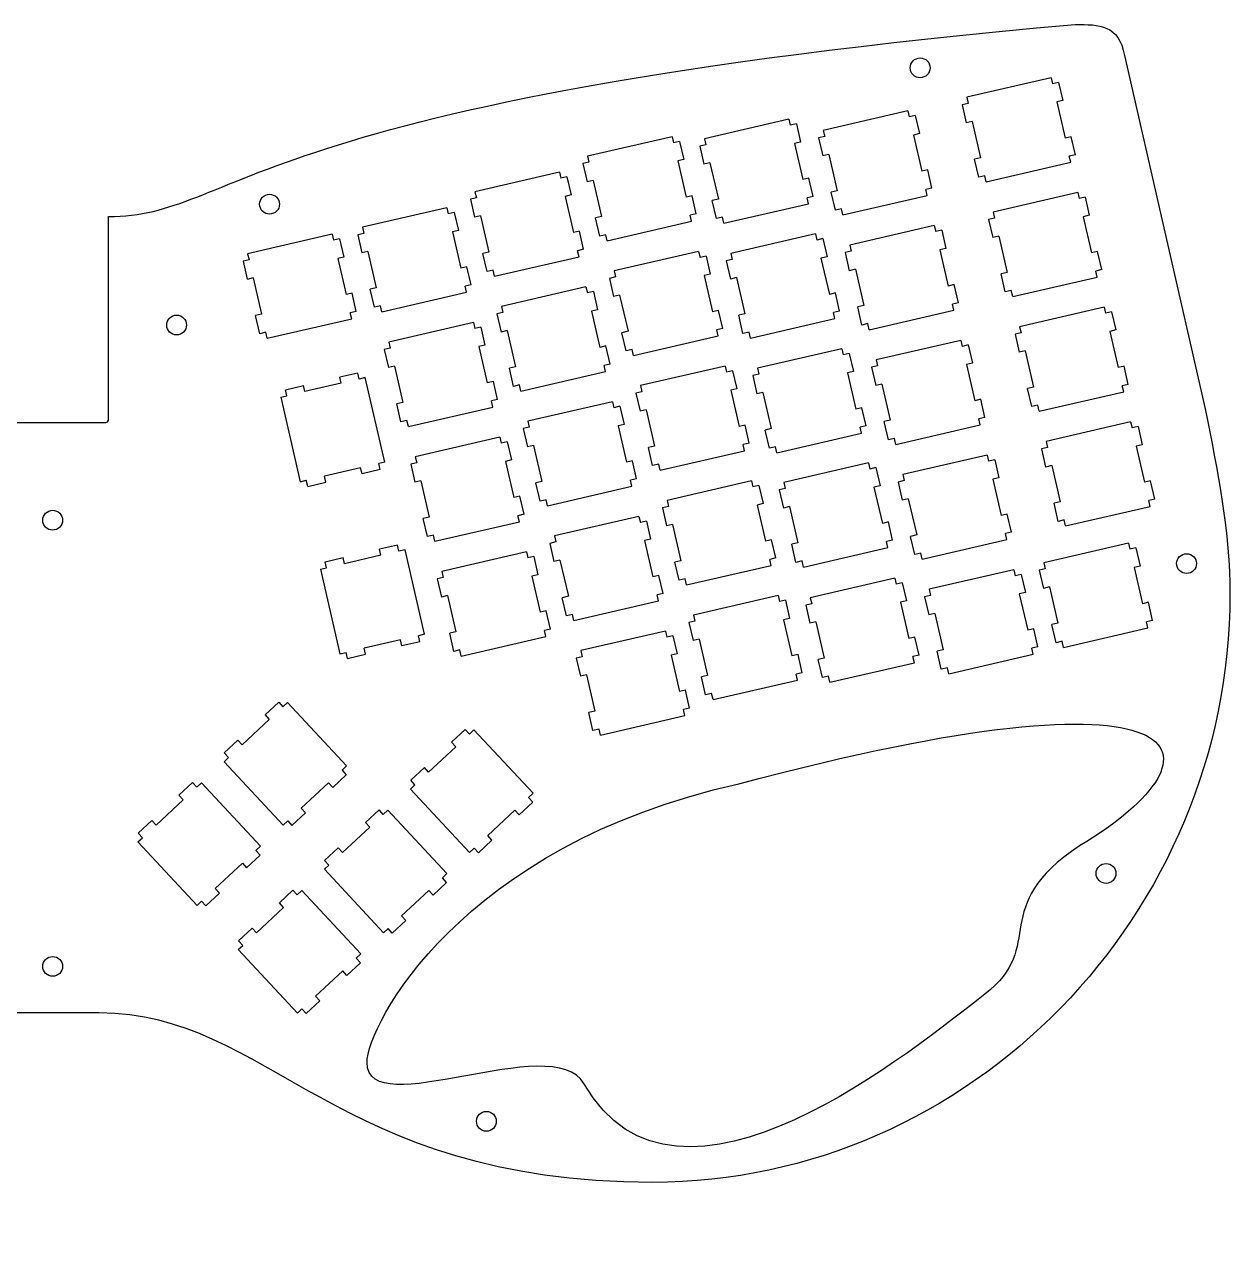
# Model space of a CAD drawing. Extents: x 9 to 391, y -204 to -6.
# Drawn here: x 195.4 to 390.7, y -203.6 to -6.1 of the extents above; entities that cross this region are included whole.
import ezdxf

# ---------------------------------------------------------------- set-up
doc = ezdxf.new("R2010")
doc.units = 0
doc.layers.add('cut.mount', color=7, linetype='CONTINUOUS')

msp = doc.modelspace()

# ---------------------------------------------------------------- linework, layer by layer
at = {"layer": 'cut.mount', "color": 1}
for points in [[(372.999789, -11.079994), (385.999782, -68.079963)], [(361.152956, -14.680774), (347.511335, -17.830195)], [(361.152982, -14.680778), (361.378102, -15.65589)], [(362.348254, -15.431907), (361.378076, -15.655886)], [(362.348254, -15.431906), (363.02303, -18.354756)], [(346.761324, -19.030424), (347.436125, -21.953279)], [(347.736455, -18.805302), (346.761349, -19.030424)], [(347.511335, -17.830199), (347.736455, -18.805306)], [(363.02303, -18.354756), (362.052878, -18.578735)], [(362.052878, -18.578736), (363.402455, -24.424443)], [(318.823168, -21.374737), (305.181521, -24.524158)], [(318.823168, -21.374739), (319.048288, -22.349847)], [(338.01019, -20.023703), (324.368569, -23.173124)], [(338.01019, -20.023709), (338.235311, -20.998819)], [(339.210441, -20.773697), (338.235311, -20.998819)], [(339.210441, -20.773691), (339.885217, -23.696545)], [(320.023393, -22.124725), (319.048288, -22.349847)], [(320.023393, -22.12472), (320.698195, -25.047575)], [(324.368569, -23.17313), (324.593689, -24.148238), (323.621047, -24.372787)], [(339.885217, -23.696548), (338.910112, -23.92167)], [(348.411231, -21.728156), (347.436125, -21.953278)], [(348.411231, -21.728156), (349.760834, -27.573863)], [(299.973813, -24.188434), (286.332191, -27.337854)], [(299.973813, -24.188428), (300.198933, -25.163539)], [(301.171574, -24.93899), (300.198933, -25.163539)], [(301.171574, -24.93899), (301.846376, -27.861846)], [(305.181521, -24.52416), (305.406641, -25.499268), (304.431536, -25.724391)], [(320.698195, -25.04758), (319.723089, -25.272703)], [(319.723089, -25.272701), (321.072667, -31.118408)], [(323.621047, -24.372782), (324.295849, -27.295637)], [(338.910112, -23.92167), (340.259689, -29.767381)], [(364.372633, -24.200463), (363.402481, -24.424443)], [(365.047993, -27.125795), (364.372633, -24.200463)], [(286.332166, -27.337846), (286.557311, -28.312954), (285.58218, -28.538077)], [(304.431536, -25.724383), (305.106337, -28.647239)], [(325.268491, -27.071091), (324.295849, -27.295642)], [(325.268491, -27.071091), (326.618068, -32.916801), (325.645426, -33.14135)], [(349.760834, -27.573866), (348.785728, -27.798988)], [(365.047993, -27.125797), (364.077841, -27.349774)], [(364.302377, -28.322406), (364.077841, -27.349772)], [(285.58218, -28.538087), (286.256982, -31.460937)], [(301.846376, -27.861846), (300.873734, -28.086397)], [(300.873734, -28.086392), (302.223312, -33.932097)], [(306.081443, -28.422124), (305.106337, -28.647244)], [(306.081443, -28.422124), (307.43102, -34.267829), (306.455915, -34.492951)], [(341.23482, -29.542255), (340.259715, -29.767375)], [(341.910181, -32.467582), (341.23482, -29.542255)], [(349.461088, -30.724317), (348.785728, -27.798988)], [(350.660755, -31.471831), (364.302402, -28.322411)], [(281.796211, -29.92308), (268.154589, -33.0725)], [(281.796211, -29.923082), (282.021331, -30.89819)], [(282.996436, -30.67307), (282.021331, -30.89819)], [(282.996436, -30.673068), (283.671238, -33.595923)], [(287.232087, -31.235807), (286.256982, -31.46093)], [(287.232087, -31.235807), (288.58169, -37.081517), (287.606585, -37.306637)], [(322.047772, -30.893286), (321.072667, -31.118408)], [(322.722574, -33.816138), (322.047772, -30.893283)], [(350.660755, -31.471829), (350.436194, -30.499195), (349.461088, -30.724317)], [(268.154589, -33.072503), (268.379709, -34.047608), (267.407068, -34.27216)], [(326.320787, -36.066674), (325.645426, -33.141345)], [(327.51799, -36.814762), (341.159636, -33.665341), (340.935075, -32.692707)], [(341.910181, -32.467582), (340.935075, -32.692705)], [(365.427418, -33.195485), (351.785771, -36.344908)], [(365.427418, -33.195482), (365.65198, -34.168114)], [(267.407068, -34.272162), (268.081869, -37.195017)], [(283.671238, -33.595923), (282.696132, -33.821046)], [(282.696132, -33.821046), (284.04571, -39.666753)], [(303.195953, -33.707553), (302.223312, -33.932105)], [(303.870755, -36.630406), (303.195953, -33.707553)], [(307.130716, -37.415799), (306.455915, -34.492946)], [(308.330942, -38.165792), (321.972588, -35.016374), (321.747468, -34.041264)], [(322.722574, -33.816138), (321.747468, -34.041258)], [(366.622132, -33.944142), (365.65198, -34.168121)], [(366.622132, -33.944137), (367.297492, -36.869468)], [(208.999886, -69.329962), (208.999886, -37.079981)], [(263.621657, -35.659634), (249.980028, -38.809054)], [(263.621657, -35.659631), (263.846777, -36.634737)], [(264.821908, -36.409617), (263.846777, -36.634737)], [(264.821908, -36.409619), (265.496684, -39.332474)], [(269.054486, -36.970464), (268.081869, -37.195015)], [(269.054486, -36.970464), (270.404088, -42.816171), (269.431447, -43.040722)], [(288.281361, -40.2295), (287.606585, -37.306648)], [(289.481586, -40.979478), (303.123233, -37.830058), (302.898113, -36.854952)], [(303.870755, -36.630406), (302.898113, -36.854957)], [(308.330942, -38.165792), (308.105821, -37.190684), (307.130716, -37.415807)], [(327.51799, -36.814764), (327.293428, -35.842128), (326.320812, -36.066679)], [(352.010333, -37.317539), (351.035227, -37.542662)], [(351.785797, -36.3449), (352.010333, -37.317537)], [(367.297492, -36.869471), (366.32734, -37.09345)], [(366.32734, -37.093448), (367.676917, -42.939153)], [(249.980028, -38.809049), (250.205151, -39.78416), (249.23004, -40.009282)], [(265.496684, -39.332469), (264.521579, -39.557592)], [(285.020841, -39.441633), (284.04571, -39.666753)], [(285.695617, -42.364486), (285.020841, -39.441633)], [(342.284653, -38.53841), (328.643031, -41.68783)], [(342.284653, -38.538412), (342.509214, -39.511046)], [(343.484319, -39.285924), (342.509214, -39.511046)], [(343.484319, -39.285924), (344.15968, -42.21125)], [(351.035227, -37.542662), (351.710587, -40.467991)], [(245.109431, -39.933519), (231.467792, -43.08294)], [(245.109431, -39.933524), (245.334553, -40.908632)], [(246.30719, -40.684081), (245.334553, -40.908632)], [(246.30719, -40.684079), (246.981984, -43.606934)], [(249.23004, -40.009285), (249.904836, -42.93214)], [(264.521579, -39.557592), (265.871181, -45.403302)], [(289.481586, -40.979478), (289.256466, -40.00437), (288.281361, -40.22949)], [(323.09763, -39.889445), (309.455983, -43.038866)], [(323.09763, -39.889445), (323.322166, -40.862082)], [(324.297297, -40.636959), (323.322166, -40.862082)], [(324.297271, -40.636959), (324.972073, -43.559817)], [(352.685693, -40.242871), (351.710587, -40.467993)], [(352.685693, -40.242871), (354.035296, -46.088579)], [(231.467794, -43.082945), (231.692917, -44.058055), (230.717806, -44.283178)], [(250.879944, -42.707017), (249.904836, -42.93214)], [(250.879944, -42.707017), (252.229532, -48.552723), (251.254424, -48.777845)], [(270.106248, -45.96358), (269.431447, -43.040725)], [(271.30401, -46.714137), (284.945631, -43.564714), (284.720511, -42.589606)], [(285.695617, -42.364486), (284.720511, -42.589609)], [(304.247716, -42.700665), (290.606069, -45.850088)], [(304.247716, -42.70066), (304.472836, -43.675773)], [(305.445452, -43.451222), (304.472836, -43.675773)], [(305.445452, -43.451222), (306.120254, -46.374077)], [(309.455983, -43.038866), (309.680544, -44.011502), (308.705413, -44.236625)], [(327.894925, -42.885016), (328.570311, -45.810345)], [(328.643031, -41.687833), (328.867567, -42.660469), (327.894951, -42.885021)], [(344.15968, -42.21125), (343.184574, -42.436373)], [(343.184574, -42.436376), (344.534152, -48.282086)], [(368.647095, -42.715173), (367.676917, -42.939153)], [(369.321871, -45.638036), (368.647095, -42.715181)], [(230.717804, -44.28317), (231.392597, -47.206026)], [(246.009347, -43.831488), (247.358935, -49.677195)], [(246.981984, -43.606934), (246.00935, -43.831482)], [(266.846287, -45.17818), (265.871181, -45.403302)], [(267.521088, -48.101037), (266.846287, -45.178182)], [(308.705439, -44.236622), (309.380215, -47.159478)], [(324.972073, -43.559814), (323.996967, -43.784934)], [(323.996967, -43.784934), (325.347129, -49.633119)], [(232.367711, -46.980913), (231.3926, -47.206033)], [(232.367711, -46.980913), (233.717298, -52.826621), (232.74219, -53.051744)], [(271.30401, -46.714137), (271.07889, -45.739027), (270.106248, -45.963578)], [(290.606069, -45.85008), (290.831189, -46.825191), (289.856084, -47.050314)], [(289.856084, -47.050319), (290.530885, -49.973171)], [(306.120254, -46.374077), (305.147612, -46.598628)], [(305.147612, -46.598626), (306.497215, -52.444333)], [(310.35532, -46.934358), (309.380215, -47.159478)], [(310.35532, -46.934358), (311.705482, -52.782539), (310.730377, -53.007662)], [(329.542953, -45.585799), (328.570311, -45.81035)], [(329.542953, -45.585799), (330.89253, -51.431506), (329.919888, -51.656057)], [(354.035296, -46.088574), (353.06019, -46.313696)], [(353.734966, -49.236551), (353.06019, -46.313696)], [(354.935217, -49.986539), (368.576839, -46.837116)], [(369.321897, -45.638029), (368.351719, -45.862008)], [(368.576839, -46.837119), (368.351719, -45.862011)], [(251.929218, -51.700706), (251.254424, -48.777848)], [(253.129448, -52.450688), (266.771078, -49.301268), (266.545957, -48.326157)], [(267.521088, -48.101037), (266.545957, -48.32616)], [(286.070673, -48.43779), (272.429051, -51.587211)], [(286.070673, -48.437788), (286.295234, -49.410422)], [(287.27034, -49.185299), (286.295234, -49.410422)], [(287.27034, -49.185299), (287.945141, -52.108154)], [(345.509282, -48.056961), (344.534152, -48.282083)], [(346.184058, -50.979816), (345.509282, -48.056961)], [(354.935217, -49.986539), (354.710097, -49.011431), (353.734966, -49.236551)], [(248.331569, -49.452639), (247.358937, -49.67719)], [(249.006365, -52.375497), (248.331571, -49.452639)], [(291.505991, -49.748044), (290.530885, -49.973166)], [(291.505991, -49.748044), (292.855568, -55.593751), (291.880463, -55.818874)], [(326.322234, -49.407996), (325.347129, -49.633116)], [(326.997036, -52.330851), (326.322234, -49.407999)], [(331.792452, -55.329472), (345.434073, -52.180052), (345.208953, -51.204938)], [(346.184058, -50.979816), (345.208953, -51.204936)], [(233.416981, -55.974589), (232.742188, -53.051733)], [(234.61722, -56.724587), (248.258859, -53.575166), (248.033736, -52.600058)], [(249.006365, -52.375497), (248.033729, -52.600048)], [(253.129451, -52.450691), (252.904328, -51.475578), (251.92922, -51.700701)], [(272.429026, -51.587211), (272.653587, -52.559842), (271.680946, -52.784393)], [(271.680946, -52.784393), (272.355747, -55.707246)], [(287.945141, -52.108154), (286.97001, -52.333277)], [(286.97001, -52.333277), (288.320172, -58.181461)], [(307.469857, -52.219785), (306.497215, -52.444336)], [(308.144633, -55.14264), (307.469857, -52.219785)], [(311.405178, -55.930517), (310.730377, -53.007664)], [(312.604845, -56.678026), (326.246466, -53.528608), (326.02193, -52.555974)], [(326.997036, -52.330851), (326.02193, -52.555974)], [(330.59469, -54.578908), (329.919888, -51.656055)], [(369.701322, -51.707713), (356.059675, -54.857136)], [(369.701322, -51.707713), (369.926442, -52.682821)], [(370.896594, -52.458847), (369.926442, -52.682827)], [(370.896594, -52.458839), (371.571396, -55.381694)], [(267.89556, -54.171868), (254.253914, -57.321291)], [(267.89556, -54.171865), (268.12068, -55.146976)], [(269.095786, -54.921853), (268.12068, -55.146976)], [(269.095786, -54.921858), (269.770587, -57.844713)], [(308.144633, -55.14264), (307.171991, -55.367191)], [(331.792452, -55.329472), (331.567332, -54.354362), (330.59469, -54.578913)], [(356.059675, -54.857129), (356.284795, -55.832239)], [(234.617217, -56.724587), (234.392097, -55.749476), (233.416989, -55.974596)], [(273.328389, -55.482697), (272.355747, -55.707249)], [(273.328389, -55.482697), (274.67855, -61.330884), (273.705909, -61.555433)], [(292.555264, -58.741734), (291.880463, -55.818879)], [(293.75549, -59.491717), (307.397136, -56.342297), (307.172016, -55.367189)], [(312.604845, -56.678026), (312.380284, -55.705392), (311.405178, -55.930514)], [(346.55853, -57.050646), (332.916909, -60.200067)], [(346.558556, -57.050646), (346.783676, -58.025757)], [(356.284795, -55.832244), (355.309689, -56.057365)], [(355.309689, -56.057365), (355.984491, -58.98022)], [(371.571396, -55.381694), (370.601243, -55.605674)], [(370.601243, -55.605677), (371.950821, -61.451387)], [(254.253914, -57.321283), (254.479034, -58.296394), (253.503928, -58.521516)], [(253.503928, -58.521521), (254.17873, -61.444377)], [(268.795456, -58.069828), (270.145059, -63.915536)], [(269.770587, -57.844711), (268.795482, -58.069833)], [(289.295303, -57.956339), (288.320172, -58.181459)], [(289.970079, -60.879191), (289.295303, -57.956341)], [(293.75549, -59.491714), (293.530369, -58.516606), (292.555264, -58.741727)], [(327.371508, -58.401679), (313.729886, -61.5511)], [(327.371508, -58.401674), (327.596628, -59.376787)], [(328.571733, -59.151665), (327.596628, -59.376787)], [(328.571733, -59.151667), (329.246535, -62.074522)], [(347.758781, -57.800634), (346.783676, -58.025757)], [(347.758781, -57.800637), (348.433583, -60.723489)], [(356.959596, -58.755097), (355.984491, -58.98022)], [(356.959596, -58.755097), (358.309174, -64.600807)], [(255.153835, -61.219249), (254.17873, -61.444371)], [(255.153835, -61.219249), (256.503412, -67.064957), (255.528307, -67.290079)], [(275.577888, -65.226374), (289.219535, -62.07695), (288.994973, -61.104316)], [(289.970079, -60.879191), (288.994973, -61.104314)], [(308.521594, -61.212904), (294.879947, -64.362327)], [(308.521594, -61.212906), (308.746714, -62.188017)], [(332.916909, -60.200067), (333.142029, -61.175177), (332.169387, -61.399726)], [(348.433583, -60.723487), (347.458452, -60.948609)], [(347.458452, -60.948609), (348.808055, -66.79432)], [(372.920973, -61.227405), (371.950821, -61.451382)], [(373.595774, -64.150262), (372.920973, -61.22741)], [(246.553831, -63.97373), (246.32928, -63.001093)], [(249.252136, -62.3263), (246.329283, -63.001096)], [(249.476687, -63.298934), (249.252136, -62.326297)], [(250.451792, -63.073816), (249.476682, -63.298936)], [(253.60122, -76.71545), (250.4518, -63.073816)], [(274.38071, -64.478286), (273.705909, -61.55543)], [(309.719356, -61.963466), (308.746714, -62.188017)], [(309.719356, -61.963463), (310.394132, -64.886319)], [(313.729886, -61.551095), (313.955006, -62.526205), (312.979901, -62.751325)], [(312.979901, -62.751333), (313.654677, -65.674188)], [(329.246535, -62.074522), (328.271429, -62.299642)], [(328.271429, -62.29964), (329.621007, -68.145348)], [(332.169387, -61.399728), (332.844189, -64.322584)], [(236.810148, -66.223234), (237.785261, -65.998111), (237.56071, -65.025477)], [(237.56071, -65.025477), (240.483567, -64.350681)], [(240.708119, -65.323318), (240.483567, -64.350681)], [(246.553831, -63.97373), (240.708126, -65.323318)], [(271.120165, -63.690421), (270.145059, -63.915544)], [(271.794966, -66.613276), (271.120165, -63.690421)], [(275.577888, -65.226374), (275.353327, -64.253737), (274.38071, -64.478288)], [(294.879947, -64.36233), (295.105067, -65.337438), (294.129962, -65.56256)], [(310.394132, -64.886321), (309.421515, -65.110872)], [(309.421515, -65.110872), (310.771093, -70.95658)], [(333.816831, -64.098032), (332.844189, -64.322581)], [(333.816831, -64.098032), (335.166408, -69.94374), (334.193766, -70.168291)], [(358.309174, -64.600802), (357.334068, -64.825928)], [(358.00887, -67.74878), (357.334068, -64.825925)], [(373.595774, -64.150262), (372.625622, -64.374242)], [(372.850742, -65.34935), (372.625622, -64.374242)], [(236.81015, -66.223234), (239.959573, -79.864871)], [(257.403334, -70.962917), (271.044981, -67.813497), (270.819861, -66.838384)], [(271.794966, -66.613276), (270.819861, -66.838399)], [(290.344576, -66.950029), (276.702929, -70.09945)], [(290.344576, -66.950029), (290.569696, -67.925137)], [(294.129962, -65.562558), (294.804763, -68.48541)], [(314.629782, -65.449055), (313.654677, -65.674178)], [(314.629782, -65.449055), (315.979385, -71.294766), (315.00428, -71.519886)], [(349.78316, -66.569197), (348.808055, -66.79432)], [(350.457962, -69.492052), (349.78316, -66.5692)], [(359.209095, -68.498766), (372.850742, -65.349345)], [(256.203108, -70.212942), (255.528307, -67.290087)], [(291.544802, -67.700017), (290.569696, -67.925137)], [(291.544802, -67.700017), (292.219603, -70.62287)], [(295.779868, -68.260293), (294.804763, -68.485415)], [(295.779868, -68.260293), (297.129471, -74.106), (296.15434, -74.331123)], [(330.596138, -67.92023), (329.621007, -68.145353)], [(331.270914, -70.843085), (330.596138, -67.92023)], [(359.209095, -68.498768), (358.983975, -67.52366), (358.00887, -67.74878)], [(191.999893, -70.329962), (207.999881, -70.329962)], [(257.403334, -70.96292), (257.178214, -69.987809), (256.203108, -70.212932)], [(276.702929, -70.099452), (276.928049, -71.074563), (275.955408, -71.299114)], [(292.219578, -70.622865), (291.244472, -70.847987)], [(291.244472, -70.847992), (292.594075, -76.693705)], [(311.743734, -70.732029), (310.771093, -70.95658)], [(312.419095, -73.657361), (311.743734, -70.732026)], [(316.879281, -75.192729), (330.520928, -72.043308), (330.295808, -71.068195)], [(331.270914, -70.843085), (330.295808, -71.068208)], [(334.868568, -73.091144), (334.193766, -70.168291)], [(336.06633, -73.841706), (349.707976, -70.692285), (349.482831, -69.717175)], [(350.457962, -69.492052), (349.482856, -69.717172)], [(373.975199, -70.219952), (360.333578, -73.369375)], [(373.975199, -70.219955), (374.20032, -71.195063)], [(375.170497, -70.971083), (374.20032, -71.195063)], [(375.170497, -70.971083), (375.845273, -73.893941)], [(272.170022, -72.686581), (258.528376, -75.836001)], [(272.170022, -72.686581), (272.394558, -73.659217)], [(275.955408, -71.299106), (276.630209, -74.221962)], [(315.679056, -74.442748), (315.00428, -71.519898)], [(336.06633, -73.841703), (335.841209, -72.866598), (334.868568, -73.091147)], [(273.369664, -73.434092), (272.394558, -73.659215)], [(273.369664, -73.434092), (274.044465, -76.356947)], [(277.602851, -73.997421), (276.630209, -74.221972)], [(277.602851, -73.997421), (278.952428, -79.843126), (277.979812, -80.067677)], [(296.829726, -77.25645), (296.15434, -74.331118)], [(298.029367, -78.003966), (311.671014, -74.854546), (311.446453, -73.881909)], [(312.419095, -73.657361), (311.446453, -73.881909)], [(316.879307, -75.192726), (316.654161, -74.217618), (315.679056, -74.442738)], [(360.558698, -74.344483), (359.583567, -74.569606)], [(359.583567, -74.569606), (360.258369, -77.492461)], [(360.333553, -73.369375), (360.558698, -74.344483)], [(375.845273, -73.893939), (374.875121, -74.117918)], [(374.875121, -74.117918), (376.224724, -79.963626)], [(253.60121, -76.71545), (252.626097, -76.940573)], [(252.851232, -77.915683), (252.62611, -76.940575)], [(258.528376, -75.835999), (258.752911, -76.808633), (257.777806, -77.033755)], [(257.777806, -77.03376), (258.452607, -79.956616)], [(274.044465, -76.356947), (273.06936, -76.58207)], [(273.06936, -76.582067), (274.419521, -82.430252)], [(293.569181, -76.468578), (292.594075, -76.693698)], [(294.243982, -79.391433), (293.569181, -76.46858)], [(298.029367, -78.003966), (297.804832, -77.031332), (296.829726, -77.256455)], [(331.651685, -76.839478), (318.012502, -79.988327)], [(331.65166, -76.839478), (331.876805, -77.814589)], [(350.832434, -75.562883), (337.190787, -78.712303)], [(350.832434, -75.562883), (351.057554, -76.537991)], [(352.032659, -76.312871), (351.057554, -76.537991)], [(352.032659, -76.312871), (352.707461, -79.235726)], [(244.082662, -79.940067), (243.857539, -78.964954)], [(249.703255, -77.615367), (243.857544, -78.964957)], [(249.928372, -78.590475), (249.703249, -77.615364)], [(252.851225, -77.915683), (249.928369, -78.590477)], [(332.85191, -77.589466), (331.876805, -77.814589)], [(332.85191, -77.589466), (333.526712, -80.512322)], [(337.190787, -78.712303), (337.415907, -79.687411), (336.443291, -79.911962)], [(361.233474, -77.267336), (360.258369, -77.492459)], [(361.233474, -77.267336), (362.583077, -83.113046)], [(239.959581, -79.864871), (240.934689, -79.639751)], [(241.159801, -80.614861), (240.934679, -79.639751)], [(241.159814, -80.614861), (244.082669, -79.940067)], [(259.427713, -79.731485), (258.452607, -79.956608)], [(259.427713, -79.731485), (260.777875, -85.57967), (259.802769, -85.80479)], [(278.654588, -82.99053), (277.979787, -80.067672)], [(279.85235, -83.741089), (293.493997, -80.591669), (293.268877, -79.616561)], [(294.243982, -79.391433), (293.268851, -79.616555)], [(312.796056, -79.727614), (299.154409, -82.877035)], [(312.796056, -79.727617), (313.020592, -80.700251)], [(313.993233, -80.4757), (313.020592, -80.700251)], [(313.993233, -80.475695), (314.668594, -83.401026)], [(318.012502, -79.98833), (318.237622, -80.96344), (317.262516, -81.188561)], [(333.526686, -80.512322), (332.551581, -80.737444)], [(332.551581, -80.737444), (333.901184, -86.583152)], [(336.443291, -79.911962), (337.118067, -82.834818)], [(352.707461, -79.235723), (351.732355, -79.460846)], [(351.732355, -79.460846), (353.081933, -85.306554)], [(377.194876, -79.739646), (376.224698, -79.963626)], [(377.870237, -82.664973), (377.194876, -79.739646)], [(275.394627, -82.205132), (274.419521, -82.430254)], [(276.069428, -85.127987), (275.394627, -82.205132)], [(279.85235, -83.741092), (279.62723, -82.765981), (278.654614, -82.99053)], [(299.154409, -82.877042), (299.37897, -83.849674), (298.403865, -84.074797)], [(317.262516, -81.188561), (317.937318, -84.111416)], [(338.090708, -82.610264), (337.118067, -82.834815)], [(338.090708, -82.610264), (339.440286, -88.455974), (338.46767, -88.680525)], [(377.870237, -82.664978), (376.900084, -82.888955)], [(377.12462, -83.861587), (376.900084, -82.888952)], [(298.403865, -84.074789), (299.079225, -87.000118)], [(314.668619, -83.401029), (313.695977, -83.62558)], [(313.695977, -83.625583), (315.045555, -89.47129)], [(318.912423, -83.886293), (317.937318, -84.111416)], [(318.912423, -83.886293), (320.262001, -89.732003), (319.286895, -89.957124)], [(362.583077, -83.113046), (361.607946, -83.338169)], [(362.283332, -86.263498), (361.607946, -83.338169)], [(363.482973, -87.01101), (377.12462, -83.861587)], [(260.477571, -88.72765), (259.802769, -85.804795)], [(261.677212, -89.475159), (275.318859, -86.325738), (275.094297, -85.353099)], [(276.069428, -85.127987), (275.094323, -85.353107)], [(294.618454, -85.462263), (280.976807, -88.611684)], [(294.618454, -85.462263), (294.843574, -86.437374)], [(295.81868, -86.212251), (294.843574, -86.437374)], [(295.81868, -86.212251), (296.493481, -89.135106)], [(300.054331, -86.775003), (299.079225, -87.000126)], [(300.054331, -86.775003), (301.403933, -92.620711), (300.428803, -92.845833)], [(334.876289, -86.358029), (333.901184, -86.583152)], [(335.551091, -89.280884), (334.876289, -86.358029)], [(354.057038, -85.081434), (353.081933, -85.306556)], [(354.732424, -88.006763), (354.057038, -85.081434)], [(363.482973, -87.011012), (363.258437, -86.038378), (362.283332, -86.263501)], [(261.677212, -89.475159), (261.452676, -88.502522), (260.477571, -88.727645)], [(280.976807, -88.611681), (281.201953, -89.586792), (280.229311, -89.811343)], [(339.14303, -91.605857), (338.46767, -88.680528)], [(340.340207, -92.35394), (353.981854, -89.204519), (353.757293, -88.231885)], [(354.732424, -88.006763), (353.757293, -88.231885)], [(255.662952, -90.094647), (252.740105, -90.76944)], [(252.965227, -91.744551), (252.740105, -90.769438)], [(255.888072, -91.069757), (255.662952, -90.094644)], [(256.863203, -90.844637), (255.888072, -91.06976)], [(260.012598, -104.486271), (256.863178, -90.844635)], [(280.229311, -89.811343), (280.904087, -92.734198)], [(296.493481, -89.135106), (295.518376, -89.360231)], [(295.518376, -89.360229), (296.867953, -95.205937)], [(316.018197, -89.246737), (315.045555, -89.471285)], [(316.692998, -92.169589), (316.018197, -89.246732)], [(319.961697, -92.879979), (319.286895, -89.957124)], [(321.161922, -93.629969), (334.80108, -90.481118), (334.57596, -89.506007)], [(335.551091, -89.280884), (334.57596, -89.506007)], [(373.621606, -89.803136), (359.979959, -92.952559)], [(373.621606, -89.803139), (373.846168, -90.775775)], [(374.818784, -90.551224), (373.846168, -90.775775)], [(374.818784, -90.551224), (375.494144, -93.476556)], [(243.221554, -93.994063), (244.196664, -93.76894), (243.971542, -92.79383)], [(243.971544, -92.79383), (246.8944, -92.119033)], [(247.11952, -93.094141), (246.8944, -92.119033)], [(252.965227, -91.744551), (247.11952, -93.094139)], [(276.4439, -91.198817), (262.802253, -94.348238)], [(276.4439, -91.198817), (276.66902, -92.173928)], [(277.644126, -91.948805), (276.66902, -92.173928)], [(277.644126, -91.948805), (278.318927, -94.871658)], [(281.876729, -92.509647), (280.904113, -92.734195)], [(281.876729, -92.509647), (283.226332, -98.355355), (282.25369, -98.579906)], [(302.303855, -96.518674), (315.945476, -93.369254), (315.720356, -92.394146)], [(316.692998, -92.169589), (315.720356, -92.39414)], [(321.161922, -93.629967), (320.936802, -92.654859), (319.961697, -92.879979)], [(340.340207, -92.353937), (340.115672, -91.381306), (339.14303, -91.605857)], [(243.221556, -93.994058), (246.370977, -107.635697)], [(262.802253, -94.348238), (263.027374, -95.323348), (262.052268, -95.548468)], [(301.103604, -95.768681), (300.428803, -92.845826)], [(355.106896, -94.077598), (341.465249, -97.227019)], [(355.106896, -94.077601), (355.331432, -95.050232)], [(359.979959, -92.952559), (360.204521, -93.925196), (359.229415, -94.150316)], [(359.229415, -94.150316), (359.904775, -97.075645)], [(375.494169, -93.476553), (374.521528, -93.701102)], [(374.521528, -93.701102), (375.871105, -99.546812)], [(262.052268, -95.548468), (262.72707, -98.471323)], [(278.318927, -94.871658), (277.343822, -95.09678)], [(277.343822, -95.09678), (278.693399, -100.942491)], [(297.843059, -94.980817), (296.867953, -95.205939)], [(298.51786, -97.903669), (297.843059, -94.980814)], [(302.30383, -96.518677), (302.078709, -95.543566), (301.103604, -95.768686)], [(335.919848, -95.428626), (322.278226, -98.578047)], [(335.919848, -95.428629), (336.144409, -96.401265)], [(337.119515, -96.176143), (336.144409, -96.401265)], [(337.119515, -96.176137), (337.794316, -99.09899)], [(356.306563, -94.825112), (355.331432, -95.050232)], [(356.306537, -94.82511), (356.981923, -97.750441)], [(263.702175, -98.246201), (262.72707, -98.471323)], [(263.702175, -98.246201), (265.051752, -104.091911), (264.076647, -104.317034)], [(282.928491, -101.502766), (282.25369, -98.579911)], [(284.126228, -102.253313), (297.767875, -99.103892), (297.542755, -98.128784)], [(298.51786, -97.903669), (297.542755, -98.128794)], [(317.069934, -98.239851), (303.428312, -101.389274)], [(317.069934, -98.239856), (317.295054, -99.214964)], [(322.278226, -98.578052), (322.502762, -99.550686), (321.527657, -99.775806)], [(341.465249, -97.227021), (341.68981, -98.199658), (340.717169, -98.424209)], [(340.717169, -98.424201), (341.392529, -101.34953)], [(356.981923, -97.750444), (356.006817, -97.975566)], [(356.006817, -97.975566), (357.356395, -103.821272)], [(360.879881, -96.850525), (359.904775, -97.075645)], [(360.879881, -96.850525), (362.229484, -102.696233), (361.254353, -102.921355)], [(279.668505, -100.717368), (278.693399, -100.942491)], [(280.343306, -103.640226), (279.668505, -100.717371)], [(318.267696, -98.990413), (317.295054, -99.214964)], [(318.267696, -98.990413), (318.942497, -101.913268)], [(321.527657, -99.775801), (322.202458, -102.698656)], [(337.794316, -99.098998), (336.819211, -99.324118)], [(336.819211, -99.324118), (338.169372, -105.172302)], [(376.843747, -99.322261), (375.871105, -99.546812)], [(377.518548, -102.245116), (376.843747, -99.322264)], [(284.126228, -102.253318), (283.901108, -101.278205), (282.928491, -101.502756)], [(303.428312, -101.389276), (303.653432, -102.364387), (302.678327, -102.58951)], [(302.678327, -102.589504), (303.353103, -105.51236)], [(318.942497, -101.913265), (317.969855, -102.137816)], [(317.969855, -102.137819), (319.319458, -107.983529)], [(323.177564, -102.473538), (322.202458, -102.698661)], [(323.177564, -102.473538), (324.527725, -108.321725), (323.55262, -108.546848)], [(342.365171, -101.124987), (341.392529, -101.349538)], [(342.365171, -101.124987), (343.714748, -106.970697), (342.742132, -107.195246)], [(363.12938, -106.594196), (376.771027, -103.444773), (376.545907, -102.469665)], [(377.518548, -102.245116), (376.545907, -102.469665)], [(260.012598, -104.486281), (259.037493, -104.711407)], [(264.751448, -107.239886), (264.076647, -104.317034)], [(265.951674, -107.989874), (279.593321, -104.840454), (279.368201, -103.865343)], [(280.343306, -103.640226), (279.368201, -103.865343)], [(298.892916, -103.976974), (285.251269, -107.126394)], [(298.892916, -103.976976), (299.117452, -104.949613)], [(358.3315, -103.596149), (357.356395, -103.821269)], [(359.006302, -106.519002), (358.3315, -103.596149)], [(361.929154, -105.84421), (361.254353, -102.921358)], [(256.11464, -105.386188), (250.268938, -106.735778)], [(256.339202, -106.358822), (256.11464, -105.386185)], [(259.262054, -105.684028), (256.339202, -106.358822)], [(259.262054, -105.684028), (259.037493, -104.711396)], [(300.092583, -104.724488), (299.117452, -104.949613)], [(300.092583, -104.724488), (300.767359, -107.647343)], [(304.328234, -105.287245), (303.353103, -105.512365)], [(304.328234, -105.287245), (305.677811, -111.13295), (304.702706, -111.358072)], [(339.144478, -104.947179), (338.169372, -105.172302)], [(339.819279, -107.870032), (339.144478, -104.947177)], [(359.006302, -106.519002), (358.031196, -106.744127)], [(363.12938, -106.594196), (362.90426, -105.619085), (361.929154, -105.844208)], [(246.370974, -107.635692), (247.346085, -107.410572)], [(247.570636, -108.383216), (247.346085, -107.410582)], [(247.570634, -108.383206), (250.493489, -107.708414)], [(250.493491, -107.708412), (250.26894, -106.735773)], [(265.951674, -107.989874), (265.726554, -107.014766), (264.751448, -107.239889)], [(285.251269, -107.126397), (285.475831, -108.099031), (284.503189, -108.323582)], [(284.503189, -108.323584), (285.17799, -111.24644)], [(300.767359, -107.647343), (299.792254, -107.872468)], [(299.792254, -107.872468), (301.142415, -113.72065)], [(320.292074, -107.758976), (319.319458, -107.983524)], [(320.966876, -110.681831), (320.292074, -107.758976)], [(324.227421, -111.469695), (323.55262, -108.54684)], [(325.427088, -112.217217), (339.06871, -109.067796), (338.844174, -108.09516)], [(339.819279, -107.870032), (338.844148, -108.095155)], [(343.416908, -110.118098), (342.742132, -107.195241)], [(344.61467, -110.868663), (358.256291, -107.719242), (358.031171, -106.744134)], [(344.61467, -110.868663), (344.389549, -109.893552), (343.416908, -110.118104)], [(286.150607, -111.021881), (285.17799, -111.246432)], [(286.150607, -111.021881), (287.500768, -116.870068), (286.528152, -117.094619)], [(305.377482, -114.280923), (304.702706, -111.358067)], [(306.577733, -115.030916), (320.21938, -111.881495), (319.99426, -110.906387)], [(320.966876, -110.681831), (319.994234, -110.906382)], [(325.427063, -112.217214), (325.202527, -111.244583), (324.227421, -111.469703)], [(302.117521, -113.495527), (301.142415, -113.72065)], [(302.792322, -116.418382), (302.117521, -113.495527)], [(306.577733, -115.030918), (306.352613, -114.055805), (305.377507, -114.280928)], [(236.477995, -115.448722), (234.283284, -117.493429)], [(236.477995, -115.448722), (237.160388, -116.180102)], [(237.889294, -115.498278), (237.160388, -116.180102)], [(247.437286, -125.736255), (237.889294, -115.498278)], [(302.792322, -116.418382), (301.817217, -116.643502)], [(230.576834, -122.316696), (234.965682, -118.224811)], [(234.283284, -117.493429), (234.965682, -118.224811)], [(287.202928, -120.017474), (286.528152, -117.094619)], [(288.400131, -120.765557), (302.041752, -117.616136), (301.817217, -116.643497)], [(266.570011, -119.859303), (264.375884, -121.906484)], [(267.9838, -119.90829), (267.252407, -120.590686), (266.570011, -119.859306)], [(267.9838, -119.90829), (277.532341, -130.148741)], [(288.400131, -120.765557), (288.17557, -119.79292), (287.202928, -120.017471)], [(227.700303, -123.632499), (229.894438, -121.585319)], [(229.894438, -121.585319), (230.576834, -122.316696)], [(265.05828, -122.637863), (264.375884, -121.906486)], [(227.651314, -125.046272), (228.382694, -124.363879)], [(227.700303, -123.632499), (228.382694, -124.363879)], [(260.669417, -126.72975), (265.05828, -122.637861)], [(227.651314, -125.046272), (237.199309, -135.28425)], [(247.437286, -125.736255), (246.705909, -126.418651)], [(257.794799, -128.042511), (259.987021, -125.998371)], [(260.669417, -126.72975), (259.987021, -125.998371)], [(247.3883, -127.150031), (245.193594, -129.194738)], [(246.705909, -126.418651), (247.3883, -127.150031)], [(258.474705, -128.774457), (257.794799, -128.042511)], [(222.582551, -128.406211), (220.38784, -130.45092)], [(222.582551, -128.406211), (223.262468, -129.138162)], [(233.541843, -138.693743), (223.993846, -128.455768), (223.262468, -129.138162)], [(240.125397, -132.55715), (244.513672, -128.462786)], [(244.513672, -128.462786), (245.193594, -129.194738)], [(257.743338, -129.456853), (258.474705, -128.774457)], [(267.291904, -139.697302), (257.743338, -129.456853)], [(277.532341, -130.148738), (276.800389, -130.828658)], [(216.681385, -135.274184), (221.06776, -131.182868)], [(220.38784, -130.45092), (221.06776, -131.182868)], [(277.482785, -131.56004), (275.288658, -133.607218)], [(277.482785, -131.56004), (276.800389, -130.828658)], [(238.613082, -135.333234), (240.807791, -133.28853)], [(240.125397, -132.55715), (240.807791, -133.28853)], [(252.67457, -132.816791), (250.480431, -134.863969)], [(253.356964, -133.548169), (252.67457, -132.816791)], [(254.088331, -132.865775), (253.356964, -133.548169)], [(254.088331, -132.865775), (263.636897, -143.106227)], [(270.217424, -136.967728), (274.606262, -132.875838)], [(275.288658, -133.607218), (274.606262, -132.875838)], [(213.804857, -136.589987), (215.998994, -134.542809)], [(215.998994, -134.542809), (216.681385, -135.274184)], [(237.199309, -135.28425), (237.930686, -134.601856)], [(237.930686, -134.601856), (238.613082, -135.333234)], [(246.773976, -139.687241), (251.162824, -135.595352)], [(251.162822, -135.595349), (250.480431, -134.863969)], [(213.755871, -138.00376), (214.48725, -137.321367)], [(213.755871, -138.00376), (223.303863, -148.241738)], [(213.804857, -136.589987), (214.48725, -137.321367)], [(268.705667, -139.746291), (270.89982, -137.699108)], [(270.89982, -137.699108), (270.217424, -136.967728)], [(233.492856, -140.107517), (231.298717, -142.1547)], [(233.541843, -138.693743), (232.810463, -139.376137), (233.492856, -140.107517)], [(243.896876, -141.000565), (246.091585, -138.955859)], [(246.773976, -139.687241), (246.091582, -138.955861)], [(267.291904, -139.697305), (268.023271, -139.014911)], [(268.705667, -139.746291), (268.023271, -139.014908)], [(226.229954, -145.514635), (230.616323, -141.42332), (231.298717, -142.1547)], [(243.84789, -142.414341), (244.57927, -141.731948)], [(244.57927, -141.731948), (243.896876, -141.000568)], [(253.396451, -152.65479), (243.84789, -142.414339)], [(263.636897, -143.106229), (262.90553, -143.788623)], [(263.585437, -144.520571), (262.90553, -143.78862)], [(226.229954, -145.514635), (226.912347, -146.246015)], [(238.779122, -145.774279), (236.584987, -147.821457)], [(239.461518, -146.505657), (238.779122, -145.774279)], [(240.193467, -145.82574), (239.461518, -146.505657)], [(240.193467, -145.82574), (249.738985, -156.064286)], [(256.32198, -149.925216), (260.710819, -145.833327)], [(261.393215, -146.564706), (260.710819, -145.833327)], [(263.585437, -144.520571), (261.393215, -146.564706)], [(223.303863, -148.241738), (224.035242, -147.559344), (224.717636, -148.290722)], [(224.717636, -148.290722), (226.912347, -146.246015)], [(237.267381, -148.552837), (236.584987, -147.821457)], [(232.878532, -152.644727), (237.267381, -148.552837)], [(257.004376, -150.656593), (256.32198, -149.925216)], [(230.001999, -153.96053), (232.196139, -151.913347)], [(232.878532, -152.644727), (232.196139, -151.913347)], [(253.396451, -152.65479), (254.127828, -151.972397)], [(254.810224, -152.703776), (254.127828, -151.972397)], [(254.810224, -152.703776), (257.004376, -150.656593)], [(230.684395, -154.69191), (230.001999, -153.96053)], [(229.952446, -155.371827), (230.684395, -154.69191)], [(239.50101, -165.612278), (229.952446, -155.371827)], [(249.690001, -157.478059), (247.495292, -159.522766)], [(249.738985, -156.064286), (249.007605, -156.74668)], [(249.690001, -157.478059), (249.007605, -156.74668)], [(242.426524, -162.882704), (246.81537, -158.790815)], [(247.495292, -159.522766), (246.81537, -158.790815)], [(240.914783, -165.661267), (243.10892, -163.614081)], [(243.10892, -163.614081), (242.426524, -162.882704)], [(207.499887, -165.579908), (192.499895, -165.579908)], [(239.50101, -165.612278), (240.23239, -164.929885)], [(240.914783, -165.661267), (240.23239, -164.929885)]]:
    msp.add_lwpolyline(points, dxfattribs=at)
for points in [[(341.599818, -13.079993)], [(236.599859, -35.079981)], [(221.599877, -54.579969)], [(201.599889, -86.07995)], [(384.599811, -93.079948)], [(371.599767, -143.07992)], [(201.599889, -158.079912)], [(250.737951, -173.605397)], [(271.599844, -183.079889)]]:
    msp.add_lwpolyline(points, close=True, dxfattribs=at)
for points in [[(208.999886, -37.079981), (229.999873, -37.079981), (229.99987, -18.07999), (364.99981, -6.079996)], [(364.99981, -6.079996), (368.999799, -6.079996), (371.999792, -6.079996), (372.999789, -11.079994)], [(338.868438, -11.948615), (339.168501, -11.648556), (339.575472, -11.479988), (339.999822, -11.479994)], [(339.999822, -11.479994), (340.883476, -11.479995), (341.599818, -12.196339), (341.599818, -13.079993)], [(338.399801, -13.079993), (338.399801, -12.655643), (338.568375, -12.248673), (338.868438, -11.948615)], [(338.868438, -14.211371), (338.568375, -13.911312), (338.399801, -13.504343), (338.399801, -13.079993)], [(341.599818, -13.079993), (341.599818, -13.963647), (340.883476, -14.67999), (339.999822, -14.679992)], [(339.999822, -14.679992), (339.575472, -14.679998), (339.1685, -14.51143), (338.868438, -14.211371)], [(233.868488, -33.948609), (234.168547, -33.64855), (234.575513, -33.479979), (234.99986, -33.47998)], [(234.99986, -33.47998), (235.424207, -33.47998), (235.831173, -33.648551), (236.131231, -33.948609)], [(233.399859, -35.079981), (233.399859, -34.655634), (233.56843, -34.248667), (233.868488, -33.948609)], [(233.868489, -36.211351), (233.568431, -35.911293), (233.399859, -35.504327), (233.399859, -35.079981)], [(236.599859, -35.079981), (236.599858, -35.963635), (235.883515, -36.679979), (234.99986, -36.679979)], [(236.131231, -33.948609), (236.431289, -34.248668), (236.599859, -34.655634), (236.599859, -35.079981)], [(234.99986, -36.679979), (234.575514, -36.67998), (234.168548, -36.511409), (233.868489, -36.211351)], [(218.399877, -54.579969), (218.399877, -53.696315), (219.116221, -52.979971), (219.999876, -52.979971)], [(219.999876, -52.979971), (220.424222, -52.97997), (220.831188, -53.148541), (221.131247, -53.448599)], [(219.999876, -56.179968), (219.116221, -56.179967), (218.399877, -55.463624), (218.399877, -54.579969)], [(221.131247, -53.448599), (221.431305, -53.748657), (221.599876, -54.155623), (221.599877, -54.579969)], [(221.599877, -54.579969), (221.599876, -55.004316), (221.431305, -55.411282), (221.131247, -55.71134)], [(221.131247, -55.71134), (220.831188, -56.011398), (220.424222, -56.179968), (219.999876, -56.179968)], [(385.999782, -68.079963), (387.999776, -78.079955), (389.999797, -88.07995), (389.999797, -98.079945)], [(207.999881, -70.329962), (208.999878, -70.329962), (208.999886, -70.329962), (208.999886, -69.329962)], [(198.39989, -86.07995), (198.39989, -85.196296), (199.116234, -84.479952), (199.999888, -84.479952)], [(199.999888, -84.479952), (200.424235, -84.479951), (200.831201, -84.648522), (201.131259, -84.94858)], [(199.999888, -87.679949), (199.116234, -87.679948), (198.39989, -86.963605), (198.39989, -86.07995)], [(201.131259, -84.94858), (201.431318, -85.248638), (201.599889, -85.655604), (201.599889, -86.07995)], [(201.599889, -86.07995), (201.599889, -86.504297), (201.431318, -86.911263), (201.131259, -87.211321)], [(201.131259, -87.211321), (200.831201, -87.511379), (200.424235, -87.679949), (199.999888, -87.679949)], [(381.399793, -93.079948), (381.399793, -92.655598), (381.568367, -92.248629), (381.86843, -91.94857)], [(381.86843, -91.94857), (382.168493, -91.648511), (382.575465, -91.479943), (382.999815, -91.479949)], [(382.999815, -91.479949), (383.883468, -91.479951), (384.59981, -92.196294), (384.599811, -93.079948)], [(381.86843, -94.211325), (381.568367, -93.911267), (381.399793, -93.504298), (381.399793, -93.079948)], [(382.999815, -94.679946), (382.575465, -94.679952), (382.168493, -94.511384), (381.86843, -94.211325)], [(384.599811, -93.079948), (384.59981, -93.963601), (383.883468, -94.679944), (382.999815, -94.679946)], [(389.999797, -98.079945), (389.999797, -149.442411), (348.2124, -192.930032), (296.849945, -192.930024)], [(310.737946, -128.605415), (385.737882, -108.605428), (390.73787, -123.605418), (365.737908, -138.605415)], [(250.737951, -173.605397), (250.737951, -167.605392), (265.737959, -138.60541), (310.737946, -128.605415)], [(365.737908, -138.605415), (350.73792, -148.605402), (360.608914, -154.722349), (350.423748, -162.564765)], [(368.399775, -143.07992), (368.399776, -142.196266), (369.116118, -141.479923), (369.999771, -141.479921)], [(369.999771, -141.479921), (370.883425, -141.479923), (371.599767, -142.196266), (371.599767, -143.07992)], [(369.999771, -144.679921), (369.116117, -144.679919), (368.399774, -143.963574), (368.399775, -143.07992)], [(371.599767, -143.07992), (371.599768, -143.963574), (370.883426, -144.679919), (369.999771, -144.679921)], [(198.39989, -158.079912), (198.39989, -157.196258), (199.116234, -156.479914), (199.999888, -156.479914)], [(199.999888, -156.479914), (200.424235, -156.479913), (200.831201, -156.648484), (201.131259, -156.948542)], [(201.131259, -156.948542), (201.431318, -157.2486), (201.599889, -157.655566), (201.599889, -158.079912)], [(199.999888, -159.679911), (199.116234, -159.67991), (198.39989, -158.963567), (198.39989, -158.079912)], [(201.131259, -159.211283), (200.831201, -159.511341), (200.424235, -159.679911), (199.999888, -159.679911)], [(201.599889, -158.079912), (201.599889, -158.504259), (201.431318, -158.911225), (201.131259, -159.211283)], [(350.423748, -162.564765), (339.818746, -170.730469), (300.737946, -203.605372), (285.737933, -176.96913)], [(296.849945, -192.930024), (245.487479, -192.930027), (234.99987, -165.579908), (207.499887, -165.579908)], [(285.737933, -176.96913), (280.737946, -168.308883), (250.737951, -183.605382), (250.737951, -173.605397)], [(268.399852, -183.079889), (268.399851, -182.196235), (269.116193, -181.47989), (269.999848, -181.479888)], [(269.999848, -181.479888), (270.883502, -181.47989), (271.599845, -182.196235), (271.599844, -183.079889)], [(269.999848, -184.679888), (269.116194, -184.679886), (268.399852, -183.963543), (268.399852, -183.079889)], [(271.599844, -183.079889), (271.599843, -183.963543), (270.883501, -184.679886), (269.999848, -184.679888)]]:
    msp.add_open_spline(points, degree=3, dxfattribs=at)

doc.saveas('drawing.dxf')
